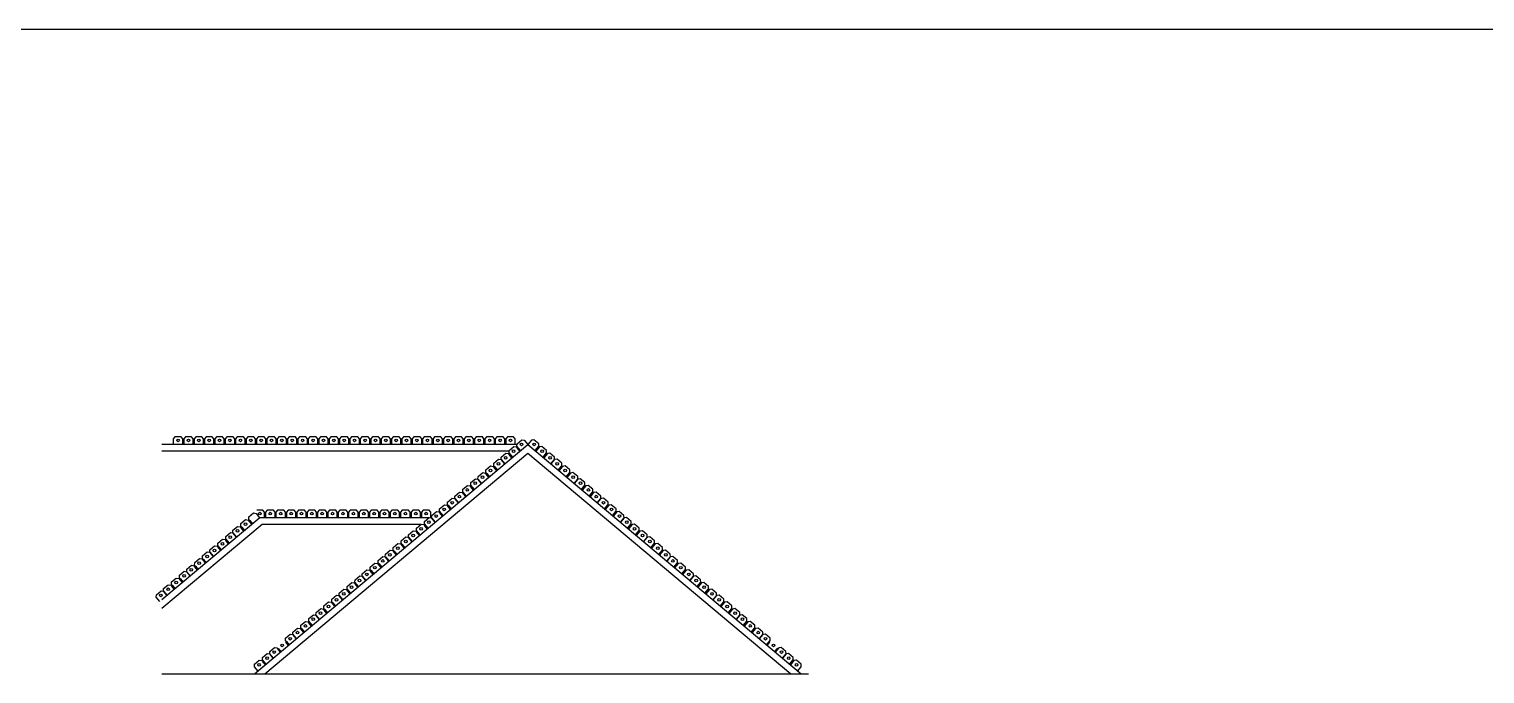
# Model space of a CAD drawing. Header units: millimetres. Extents: x -5841 to 140562, y 1006 to 102310.
# Drawn here: x 29485 to 44905, y 28960 to 35787 of the extents above; entities that cross this region are included whole.
import ezdxf

# ---------------------------------------------------------------- set-up
doc = ezdxf.new("R2010")
doc.units = ezdxf.units.MM
doc.header["$LTSCALE"] = 10
doc.layers.add('CONCEPT HOUSE', color=7, linetype='Continuous')

msp = doc.modelspace()

# ---------------------------------------------------------------- linework, layer by layer
at = {"color": 140, "ltscale": 10, "transparency": 33554559}
for points in [[(31112.4, 31388.6), (31112.4, 31448.6), (31094.9, 31468.6), (31029.9, 31468.6), (31012.4, 31448.6), (31012.4, 31388.6)], [(31222.4, 31388.6), (31222.4, 31448.6), (31204.9, 31468.6), (31139.9, 31468.6), (31122.4, 31448.6), (31122.4, 31388.6)], [(31332.4, 31388.6), (31332.4, 31448.6), (31314.9, 31468.6), (31249.9, 31468.6), (31232.4, 31448.6), (31232.4, 31388.6)], [(31442.4, 31388.6), (31442.4, 31448.6), (31424.9, 31468.6), (31359.9, 31468.6), (31342.4, 31448.6), (31342.4, 31388.6)], [(31552.4, 31388.6), (31552.4, 31448.6), (31534.9, 31468.6), (31469.9, 31468.6), (31452.4, 31448.6), (31452.4, 31388.6)], [(31662.4, 31388.6), (31662.4, 31448.6), (31644.9, 31468.6), (31579.9, 31468.6), (31562.4, 31448.6), (31562.4, 31388.6)], [(31772.4, 31388.6), (31772.4, 31448.6), (31754.9, 31468.6), (31689.9, 31468.6), (31672.4, 31448.6), (31672.4, 31388.6)], [(31882.4, 31388.6), (31882.4, 31448.6), (31864.9, 31468.6), (31799.9, 31468.6), (31782.4, 31448.6), (31782.4, 31388.6)], [(31992.4, 31388.6), (31992.4, 31448.6), (31974.9, 31468.6), (31909.9, 31468.6), (31892.4, 31448.6), (31892.4, 31388.6)], [(32102.4, 31388.6), (32102.4, 31448.6), (32084.9, 31468.6), (32019.9, 31468.6), (32002.4, 31448.6), (32002.4, 31388.6)], [(32212.4, 31388.6), (32212.4, 31448.6), (32194.9, 31468.6), (32129.9, 31468.6), (32112.4, 31448.6), (32112.4, 31388.6)], [(32322.4, 31388.6), (32322.4, 31448.6), (32304.9, 31468.6), (32239.9, 31468.6), (32222.4, 31448.6), (32222.4, 31388.6)], [(32432.4, 31388.6), (32432.4, 31448.6), (32414.9, 31468.6), (32349.9, 31468.6), (32332.4, 31448.6), (32332.4, 31388.6)], [(32542.4, 31388.6), (32542.4, 31448.6), (32524.9, 31468.6), (32459.9, 31468.6), (32442.4, 31448.6), (32442.4, 31388.6)], [(32652.4, 31388.6), (32652.4, 31448.6), (32634.9, 31468.6), (32569.9, 31468.6), (32552.4, 31448.6), (32552.4, 31388.6)], [(32762.4, 31388.6), (32762.4, 31448.6), (32744.9, 31468.6), (32679.9, 31468.6), (32662.4, 31448.6), (32662.4, 31388.6)], [(32873.1, 31388.6), (32873.1, 31448.6), (32855.6, 31468.6), (32790.6, 31468.6), (32773.1, 31448.6), (32773.1, 31388.6)], [(32983.1, 31388.6), (32983.1, 31448.6), (32965.6, 31468.6), (32900.6, 31468.6), (32883.1, 31448.6), (32883.1, 31388.6)], [(33093.1, 31388.6), (33093.1, 31448.6), (33075.6, 31468.6), (33010.6, 31468.6), (32993.1, 31448.6), (32993.1, 31388.6)], [(33203.1, 31388.6), (33203.1, 31448.6), (33185.6, 31468.6), (33120.6, 31468.6), (33103.1, 31448.6), (33103.1, 31388.6)], [(33313.1, 31388.6), (33313.1, 31448.6), (33295.6, 31468.6), (33230.6, 31468.6), (33213.1, 31448.6), (33213.1, 31388.6)], [(33423.1, 31388.6), (33423.1, 31448.6), (33405.6, 31468.6), (33340.6, 31468.6), (33323.1, 31448.6), (33323.1, 31388.6)], [(33533.1, 31388.6), (33533.1, 31448.6), (33515.6, 31468.6), (33450.6, 31468.6), (33433.1, 31448.6), (33433.1, 31388.6)], [(33643.1, 31388.6), (33643.1, 31448.6), (33625.6, 31468.6), (33560.6, 31468.6), (33543.1, 31448.6), (33543.1, 31388.6)], [(33753.1, 31388.6), (33753.1, 31448.6), (33735.6, 31468.6), (33670.6, 31468.6), (33653.1, 31448.6), (33653.1, 31388.6)], [(33863.1, 31388.6), (33863.1, 31448.6), (33845.6, 31468.6), (33780.6, 31468.6), (33763.1, 31448.6), (33763.1, 31388.6)], [(33973.1, 31388.6), (33973.1, 31448.6), (33955.6, 31468.6), (33890.6, 31468.6), (33873.1, 31448.6), (33873.1, 31388.6)], [(34083.1, 31388.6), (34083.1, 31448.6), (34065.6, 31468.6), (34000.6, 31468.6), (33983.1, 31448.6), (33983.1, 31388.6)], [(34193.1, 31388.6), (34193.1, 31448.6), (34175.6, 31468.6), (34110.6, 31468.6), (34093.1, 31448.6), (34093.1, 31388.6)], [(34303.1, 31388.6), (34303.1, 31448.6), (34285.6, 31468.6), (34220.6, 31468.6), (34203.1, 31448.6), (34203.1, 31388.6)], [(34413.1, 31388.6), (34413.1, 31448.6), (34395.6, 31468.6), (34330.6, 31468.6), (34313.1, 31448.6), (34313.1, 31388.6)], [(34523.1, 31388.6), (34523.1, 31448.6), (34505.6, 31468.6), (34440.6, 31468.6), (34423.1, 31448.6), (34423.1, 31388.6)], [(34633.1, 31388.6), (34633.1, 31448.6), (34615.6, 31468.6), (34550.6, 31468.6), (34533.1, 31448.6), (34533.1, 31388.6)], [(31122.4, 31388.6), (31122.4, 31433.6), (31112.4, 31433.6), (31112.4, 31388.6)], [(31232.4, 31388.6), (31232.4, 31433.6), (31222.4, 31433.6), (31222.4, 31388.6)], [(31342.4, 31388.6), (31342.4, 31433.6), (31332.4, 31433.6), (31332.4, 31388.6)], [(31452.4, 31388.6), (31452.4, 31433.6), (31442.4, 31433.6), (31442.4, 31388.6)], [(31562.4, 31388.6), (31562.4, 31433.6), (31552.4, 31433.6), (31552.4, 31388.6)], [(31672.4, 31388.6), (31672.4, 31433.6), (31662.4, 31433.6), (31662.4, 31388.6)], [(31782.4, 31388.6), (31782.4, 31433.6), (31772.4, 31433.6), (31772.4, 31388.6)], [(31892.4, 31388.6), (31892.4, 31433.6), (31882.4, 31433.6), (31882.4, 31388.6)], [(32002.4, 31388.6), (32002.4, 31433.6), (31992.4, 31433.6), (31992.4, 31388.6)], [(32112.4, 31388.6), (32112.4, 31433.6), (32102.4, 31433.6), (32102.4, 31388.6)], [(32222.4, 31388.6), (32222.4, 31433.6), (32212.4, 31433.6), (32212.4, 31388.6)], [(32332.4, 31388.6), (32332.4, 31433.6), (32322.4, 31433.6), (32322.4, 31388.6)], [(32442.4, 31388.6), (32442.4, 31433.6), (32432.4, 31433.6), (32432.4, 31388.6)], [(32552.4, 31388.6), (32552.4, 31433.6), (32542.4, 31433.6), (32542.4, 31388.6)], [(32662.4, 31388.6), (32662.4, 31433.6), (32652.4, 31433.6), (32652.4, 31388.6)], [(32772.4, 31388.6), (32772.4, 31433.6), (32762.4, 31433.6), (32762.4, 31388.6)], [(32883.1, 31388.6), (32883.1, 31433.6), (32873.1, 31433.6), (32873.1, 31388.6)], [(32993.1, 31388.6), (32993.1, 31433.6), (32983.1, 31433.6), (32983.1, 31388.6)], [(33103.1, 31388.6), (33103.1, 31433.6), (33093.1, 31433.6), (33093.1, 31388.6)], [(33213.1, 31388.6), (33213.1, 31433.6), (33203.1, 31433.6), (33203.1, 31388.6)], [(33323.1, 31388.6), (33323.1, 31433.6), (33313.1, 31433.6), (33313.1, 31388.6)], [(33433.1, 31388.6), (33433.1, 31433.6), (33423.1, 31433.6), (33423.1, 31388.6)], [(33543.1, 31388.6), (33543.1, 31433.6), (33533.1, 31433.6), (33533.1, 31388.6)], [(33653.1, 31388.6), (33653.1, 31433.6), (33643.1, 31433.6), (33643.1, 31388.6)], [(33763.1, 31388.6), (33763.1, 31433.6), (33753.1, 31433.6), (33753.1, 31388.6)], [(33873.1, 31388.6), (33873.1, 31433.6), (33863.1, 31433.6), (33863.1, 31388.6)], [(33983.1, 31388.6), (33983.1, 31433.6), (33973.1, 31433.6), (33973.1, 31388.6)], [(34093.1, 31388.6), (34093.1, 31433.6), (34083.1, 31433.6), (34083.1, 31388.6)], [(34203.1, 31388.6), (34203.1, 31433.6), (34193.1, 31433.6), (34193.1, 31388.6)], [(34313.1, 31388.6), (34313.1, 31433.6), (34303.1, 31433.6), (34303.1, 31388.6)], [(34423.1, 31388.6), (34423.1, 31433.6), (34413.1, 31433.6), (34413.1, 31388.6)], [(34533.1, 31388.6), (34533.1, 31433.6), (34523.1, 31433.6), (34523.1, 31388.6)], [(34606.9, 31253.4), (34568.2, 31299.3), (34568.7, 31325.9), (34618.5, 31367.8), (34644.7, 31363.7), (34683.4, 31317.8)], [(34691, 31324.3), (34652.4, 31370.2), (34652.9, 31396.7), (34702.6, 31438.6), (34728.9, 31434.5), (34767.5, 31388.6)], [(34683.4, 31317.8), (34654.4, 31352.2), (34662, 31358.7), (34691, 31324.3)], [(34844, 31324.3), (34882.7, 31370.2), (34882.2, 31396.7), (34832.4, 31438.6), (34806.2, 31434.5), (34767.5, 31388.6)], [(34851.7, 31317.8), (34880.7, 31352.2), (34873, 31358.7), (34844, 31324.3)], [(34928.2, 31253.4), (34966.8, 31299.3), (34966.3, 31325.9), (34916.6, 31367.8), (34890.3, 31363.7), (34851.7, 31317.8)], [(34362, 31047.4), (34323.4, 31093.3), (34323.9, 31119.9), (34373.6, 31161.7), (34399.9, 31157.7), (34438.5, 31111.8)], [(34446.2, 31118.2), (34407.5, 31164.1), (34408.1, 31190.7), (34457.8, 31232.5), (34484.1, 31228.5), (34522.7, 31182.6)], [(34438.5, 31111.8), (34409.5, 31146.2), (34417.2, 31152.6), (34446.2, 31118.2)], [(34522.7, 31182.6), (34484.1, 31228.5), (34484.6, 31255.1), (34534.3, 31296.9), (34560.6, 31292.9), (34599.2, 31247)], [(34599.2, 31247), (34570.2, 31281.4), (34577.9, 31287.9), (34606.9, 31253.4)], [(34935.9, 31247), (34964.8, 31281.4), (34957.2, 31287.9), (34928.2, 31253.4)], [(35012.4, 31182.6), (35051, 31228.5), (35050.5, 31255.1), (35000.8, 31296.9), (34974.5, 31292.9), (34935.9, 31247)], [(35088.9, 31118.2), (35127.5, 31164.1), (35127, 31190.7), (35077.3, 31232.5), (35051, 31228.5), (35012.4, 31182.6)], [(35096.5, 31111.8), (35125.5, 31146.2), (35117.9, 31152.6), (35088.9, 31118.2)], [(35173, 31047.4), (35211.7, 31093.3), (35211.2, 31119.9), (35161.4, 31161.7), (35135.2, 31157.7), (35096.5, 31111.8)], [(34200.8, 30912.8), (34162.2, 30958.7), (34162.7, 30985.3), (34212.4, 31027.1), (34238.7, 31023.1), (34277.3, 30977.2)], [(34277.8, 30976.6), (34239.2, 31022.5), (34239.7, 31049), (34289.5, 31090.9), (34315.7, 31086.9), (34354.4, 31040.9)], [(34354.4, 31040.9), (34325.4, 31075.4), (34333, 31081.8), (34362, 31047.4)], [(35180.7, 31040.9), (35209.7, 31075.4), (35202, 31081.8), (35173, 31047.4)], [(35257.2, 30976.6), (35295.8, 31022.5), (35295.3, 31049), (35245.6, 31090.9), (35219.3, 31086.9), (35180.7, 31040.9)], [(35334.3, 30912.8), (35372.9, 30958.7), (35372.4, 30985.3), (35322.6, 31027.1), (35296.4, 31023.1), (35257.7, 30977.2)], [(34032.5, 30771.2), (33993.8, 30817.1), (33994.3, 30843.6), (34044.1, 30885.5), (34070.3, 30881.5), (34109, 30835.5)], [(34116.6, 30842), (34078, 30887.9), (34078.5, 30914.5), (34128.2, 30956.3), (34154.5, 30952.3), (34193.1, 30906.4)], [(34109, 30835.5), (34080, 30870), (34087.7, 30876.4), (34116.6, 30842)], [(34193.1, 30906.4), (34164.2, 30940.8), (34171.8, 30947.2), (34200.8, 30912.8)], [(35341.9, 30906.4), (35370.9, 30940.8), (35363.2, 30947.2), (35334.3, 30912.8)], [(35418.4, 30842), (35457.1, 30887.9), (35456.5, 30914.5), (35406.8, 30956.3), (35380.5, 30952.3), (35341.9, 30906.4)], [(35426.1, 30835.5), (35455, 30870), (35447.4, 30876.4), (35418.4, 30842)], [(35502.6, 30771.2), (35541.2, 30817.1), (35540.7, 30843.6), (35491, 30885.5), (35464.7, 30881.5), (35426.1, 30835.5)], [(31979.6, 30613.1), (31979.6, 30673.1), (31962.1, 30693.1), (31897.1, 30693.1)], [(32089.6, 30613.1), (32089.6, 30673.1), (32072.1, 30693.1), (32007.1, 30693.1), (31989.6, 30673.1), (31989.6, 30613.1)], [(32199.6, 30613.1), (32199.6, 30673.1), (32182.1, 30693.1), (32117.1, 30693.1), (32099.6, 30673.1), (32099.6, 30613.1)], [(32309.6, 30613.1), (32309.6, 30673.1), (32292.1, 30693.1), (32227.1, 30693.1), (32209.6, 30673.1), (32209.6, 30613.1)], [(32419.6, 30613.1), (32419.6, 30673.1), (32402.1, 30693.1), (32337.1, 30693.1), (32319.6, 30673.1), (32319.6, 30613.1)], [(32529.6, 30613.1), (32529.6, 30673.1), (32512.1, 30693.1), (32447.1, 30693.1), (32429.6, 30673.1), (32429.6, 30613.1)], [(32639.6, 30613.1), (32639.6, 30673.1), (32622.1, 30693.1), (32557.1, 30693.1), (32539.6, 30673.1), (32539.6, 30613.1)], [(32749.6, 30613.1), (32749.6, 30673.1), (32732.1, 30693.1), (32667.1, 30693.1), (32649.6, 30673.1), (32649.6, 30613.1)], [(32859.6, 30613.1), (32859.6, 30673.1), (32842.1, 30693.1), (32777.1, 30693.1), (32759.6, 30673.1), (32759.6, 30613.1)], [(32969.6, 30613.1), (32969.6, 30673.1), (32952.1, 30693.1), (32887.1, 30693.1), (32869.6, 30673.1), (32869.6, 30613.1)], [(33079.6, 30613.1), (33079.6, 30673.1), (33062.1, 30693.1), (32997.1, 30693.1), (32979.6, 30673.1), (32979.6, 30613.1)], [(33189.6, 30613.1), (33189.6, 30673.1), (33172.1, 30693.1), (33107.1, 30693.1), (33089.6, 30673.1), (33089.6, 30613.1)], [(33299.6, 30613.1), (33299.6, 30673.1), (33282.1, 30693.1), (33217.1, 30693.1), (33199.6, 30673.1), (33199.6, 30613.1)], [(33409.6, 30613.1), (33409.6, 30673.1), (33392.1, 30693.1), (33327.1, 30693.1), (33309.6, 30673.1), (33309.6, 30613.1)], [(33520.3, 30613.1), (33520.3, 30673.1), (33502.8, 30693.1), (33437.8, 30693.1), (33420.3, 30673.1), (33420.3, 30613.1)], [(33630.3, 30613.1), (33630.3, 30673.1), (33612.8, 30693.1), (33547.8, 30693.1), (33530.3, 30673.1), (33530.3, 30613.1)], [(33740.3, 30613.1), (33740.3, 30673.1), (33722.8, 30693.1), (33657.8, 30693.1), (33640.3, 30673.1), (33640.3, 30613.1)], [(33871.6, 30636.1), (33833, 30682), (33833.5, 30708.6), (33883.2, 30750.5), (33909.5, 30746.4), (33948.1, 30700.5)], [(33955.8, 30707), (33917.2, 30752.9), (33917.7, 30779.4), (33967.4, 30821.3), (33993.7, 30817.3), (34032.3, 30771.4)], [(33948.1, 30700.5), (33919.2, 30735), (33926.8, 30741.4), (33955.8, 30707)], [(35579.3, 30707), (35617.9, 30752.9), (35617.4, 30779.4), (35567.7, 30821.3), (35541.4, 30817.3), (35502.8, 30771.4)], [(35586.9, 30700.5), (35615.9, 30735), (35608.2, 30741.4), (35579.3, 30707)], [(35663.4, 30636.1), (35702.1, 30682), (35701.6, 30708.6), (35651.8, 30750.5), (35625.6, 30746.4), (35586.9, 30700.5)], [(31766.2, 30478.9), (31727.5, 30524.8), (31728, 30551.4), (31777.8, 30593.2), (31804, 30589.2), (31842.7, 30543.3)], [(31850.3, 30549.7), (31811.7, 30595.6), (31812.2, 30622.2), (31861.9, 30664.1), (31888.2, 30660), (31926.8, 30614.1)], [(31842.7, 30543.3), (31813.7, 30577.7), (31821.4, 30584.2), (31850.3, 30549.7)], [(31989.6, 30613.1), (31989.6, 30658.1), (31979.6, 30658.1), (31979.6, 30613.1)], [(32099.6, 30613.1), (32099.6, 30658.1), (32089.6, 30658.1), (32089.6, 30613.1)], [(32209.6, 30613.1), (32209.6, 30658.1), (32199.6, 30658.1), (32199.6, 30613.1)], [(32319.6, 30613.1), (32319.6, 30658.1), (32309.6, 30658.1), (32309.6, 30613.1)], [(32429.6, 30613.1), (32429.6, 30658.1), (32419.6, 30658.1), (32419.6, 30613.1)], [(32539.6, 30613.1), (32539.6, 30658.1), (32529.6, 30658.1), (32529.6, 30613.1)], [(32649.6, 30613.1), (32649.6, 30658.1), (32639.6, 30658.1), (32639.6, 30613.1)], [(32759.6, 30613.1), (32759.6, 30658.1), (32749.6, 30658.1), (32749.6, 30613.1)], [(32869.6, 30613.1), (32869.6, 30658.1), (32859.6, 30658.1), (32859.6, 30613.1)], [(32979.6, 30613.1), (32979.6, 30658.1), (32969.6, 30658.1), (32969.6, 30613.1)], [(33089.6, 30613.1), (33089.6, 30658.1), (33079.6, 30658.1), (33079.6, 30613.1)], [(33199.6, 30613.1), (33199.6, 30658.1), (33189.6, 30658.1), (33189.6, 30613.1)], [(33309.6, 30613.1), (33309.6, 30658.1), (33299.6, 30658.1), (33299.6, 30613.1)], [(33419.6, 30613.1), (33419.6, 30658.1), (33409.6, 30658.1), (33409.6, 30613.1)], [(33530.3, 30613.1), (33530.3, 30658.1), (33520.3, 30658.1), (33520.3, 30613.1)], [(33626.2, 30430.7), (33587.6, 30476.7), (33588.1, 30503.2), (33637.9, 30545.1), (33664.1, 30541), (33702.8, 30495.1)], [(33640.3, 30613.1), (33640.3, 30658.1), (33630.3, 30658.1), (33630.3, 30613.1)], [(33710.4, 30501.6), (33671.8, 30547.5), (33672.3, 30574), (33722, 30615.9), (33748.3, 30611.9), (33786.9, 30566)], [(33702.8, 30495.1), (33673.8, 30529.6), (33681.4, 30536), (33710.4, 30501.6)], [(33787.5, 30565.3), (33748.8, 30611.2), (33749.3, 30637.8), (33799.1, 30679.6), (33825.3, 30675.6), (33864, 30629.7)], [(33864, 30629.7), (33835, 30664.1), (33842.6, 30670.6), (33871.6, 30636.1)], [(35671.1, 30629.7), (35700.1, 30664.1), (35692.4, 30670.6), (35663.4, 30636.1)], [(35747.6, 30565.3), (35786.2, 30611.2), (35785.7, 30637.8), (35736, 30679.6), (35709.7, 30675.6), (35671.1, 30629.7)], [(35824.7, 30501.6), (35863.3, 30547.5), (35862.8, 30574), (35813, 30615.9), (35786.8, 30611.9), (35748.1, 30566)], [(35832.3, 30495.1), (35861.3, 30529.6), (35853.6, 30536), (35824.7, 30501.6)], [(35908.8, 30430.7), (35947.4, 30476.7), (35946.9, 30503.2), (35897.2, 30545.1), (35870.9, 30541), (35832.3, 30495.1)], [(31522, 30272.1), (31483.3, 30318), (31483.8, 30344.6), (31533.6, 30386.4), (31559.9, 30382.4), (31598.5, 30336.5)], [(31606.1, 30342.9), (31567.5, 30388.8), (31568, 30415.4), (31617.7, 30457.2), (31644, 30453.2), (31682.6, 30407.3)], [(31598.5, 30336.5), (31569.5, 30370.9), (31577.2, 30377.3), (31606.1, 30342.9)], [(31682, 30408.1), (31643.4, 30454), (31643.9, 30480.5), (31693.6, 30522.4), (31719.9, 30518.4), (31758.5, 30472.5)], [(31758.5, 30472.5), (31729.5, 30506.9), (31737.2, 30513.3), (31766.2, 30478.9)], [(33464.7, 30296.5), (33426.1, 30342.5), (33426.6, 30369), (33476.3, 30410.9), (33502.6, 30406.8), (33541.2, 30360.9)], [(33542.1, 30359.9), (33503.4, 30405.8), (33504, 30432.4), (33553.7, 30474.2), (33580, 30470.2), (33618.6, 30424.3)], [(33618.6, 30424.3), (33589.6, 30458.7), (33597.3, 30465.2), (33626.2, 30430.7)], [(35916.5, 30424.3), (35945.4, 30458.7), (35937.8, 30465.2), (35908.8, 30430.7)], [(35993, 30359.9), (36031.6, 30405.8), (36031.1, 30432.4), (35981.4, 30474.2), (35955.1, 30470.2), (35916.5, 30424.3)], [(36070.4, 30296.5), (36109, 30342.5), (36108.5, 30369), (36058.7, 30410.9), (36032.5, 30406.8), (35993.8, 30360.9)], [(31361, 30137.2), (31322.4, 30183.1), (31322.9, 30209.7), (31372.6, 30251.5), (31398.9, 30247.5), (31437.5, 30201.6)], [(31437.8, 30201.3), (31399.2, 30247.2), (31399.7, 30273.7), (31449.4, 30315.6), (31475.7, 30311.6), (31514.3, 30265.6)], [(31514.3, 30265.6), (31485.3, 30300.1), (31493, 30306.5), (31522, 30272.1)], [(33296.4, 30154.9), (33257.7, 30200.8), (33258.3, 30227.4), (33308, 30269.2), (33334.3, 30265.2), (33372.9, 30219.3)], [(33380.5, 30225.7), (33341.9, 30271.6), (33342.4, 30298.2), (33392.2, 30340.1), (33418.4, 30336), (33457.1, 30290.1)], [(33372.9, 30219.3), (33343.9, 30253.7), (33351.6, 30260.2), (33380.5, 30225.7)], [(33457.1, 30290.1), (33428.1, 30324.5), (33435.7, 30331), (33464.7, 30296.5)], [(36078, 30290.1), (36107, 30324.5), (36099.3, 30331), (36070.4, 30296.5)], [(36154.5, 30225.7), (36193.1, 30271.6), (36192.6, 30298.2), (36142.9, 30340.1), (36116.6, 30336), (36078, 30290.1)], [(36162.2, 30219.3), (36191.1, 30253.7), (36183.5, 30260.2), (36154.5, 30225.7)], [(36238.7, 30154.9), (36277.3, 30200.8), (36276.8, 30227.4), (36227.1, 30269.2), (36200.8, 30265.2), (36162.2, 30219.3)], [(31192.7, 29995.6), (31154, 30041.5), (31154.6, 30068), (31204.3, 30109.9), (31230.6, 30105.9), (31269.2, 30060)], [(31276.8, 30066.4), (31238.2, 30112.3), (31238.7, 30138.9), (31288.4, 30180.7), (31314.7, 30176.7), (31353.3, 30130.8)], [(31269.2, 30060), (31240.2, 30094.4), (31247.9, 30100.8), (31276.8, 30066.4)], [(31353.3, 30130.8), (31324.4, 30165.2), (31332, 30171.6), (31361, 30137.2)], [(33136.3, 30018.9), (33097.7, 30064.8), (33098.2, 30091.4), (33148, 30133.2), (33174.2, 30129.2), (33212.9, 30083.3)], [(33220.5, 30089.7), (33181.9, 30135.6), (33182.4, 30162.2), (33232.1, 30204.1), (33258.4, 30200), (33297, 30154.1)], [(33212.9, 30083.3), (33183.9, 30117.7), (33191.5, 30124.2), (33220.5, 30089.7)], [(36314.5, 30089.7), (36353.2, 30135.6), (36352.7, 30162.2), (36302.9, 30204.1), (36276.7, 30200), (36238, 30154.1)], [(36322.2, 30083.3), (36351.2, 30117.7), (36343.5, 30124.2), (36314.5, 30089.7)], [(36398.7, 30018.9), (36437.3, 30064.8), (36436.8, 30091.4), (36387.1, 30133.2), (36360.8, 30129.2), (36322.2, 30083.3)], [(31031.6, 29860.8), (30993, 29906.7), (30993.5, 29933.3), (31043.2, 29975.1), (31069.5, 29971.1), (31108.1, 29925.2)], [(31115.8, 29931.6), (31077.1, 29977.6), (31077.6, 30004.1), (31127.4, 30046), (31153.6, 30041.9), (31192.3, 29996)], [(31108.1, 29925.2), (31079.1, 29959.6), (31086.8, 29966.1), (31115.8, 29931.6)], [(32891.2, 29813.2), (32852.6, 29859.1), (32853.1, 29885.7), (32902.8, 29927.5), (32929.1, 29923.5), (32967.7, 29877.6)], [(32975.4, 29884), (32936.7, 29930), (32937.3, 29956.5), (32987, 29998.4), (33013.3, 29994.3), (33051.9, 29948.4)], [(32967.7, 29877.6), (32938.8, 29912), (32946.4, 29918.5), (32975.4, 29884)], [(33052.2, 29948.1), (33013.6, 29994), (33014.1, 30020.6), (33063.8, 30062.4), (33090.1, 30058.4), (33128.7, 30012.5)], [(33128.7, 30012.5), (33099.7, 30046.9), (33107.4, 30053.3), (33136.3, 30018.9)], [(36406.4, 30012.5), (36435.3, 30046.9), (36427.7, 30053.3), (36398.7, 30018.9)], [(36482.9, 29948.1), (36521.5, 29994), (36521, 30020.6), (36471.3, 30062.4), (36445, 30058.4), (36406.4, 30012.5)], [(36559.7, 29884), (36598.3, 29930), (36597.8, 29956.5), (36548.1, 29998.4), (36521.8, 29994.3), (36483.2, 29948.4)], [(36567.3, 29877.6), (36596.3, 29912), (36588.7, 29918.5), (36559.7, 29884)], [(36643.8, 29813.2), (36682.5, 29859.1), (36682, 29885.7), (36632.2, 29927.5), (36606, 29923.5), (36567.3, 29877.6)], [(30870.7, 29725.8), (30832.1, 29771.7), (30832.6, 29798.3), (30882.3, 29840.2), (30908.6, 29836.1), (30947.2, 29790.2)], [(30947.4, 29790), (30908.8, 29835.9), (30909.3, 29862.5), (30959, 29904.3), (30985.3, 29900.3), (31023.9, 29854.4)], [(31023.9, 29854.4), (30995, 29888.8), (31002.6, 29895.2), (31031.6, 29860.8)], [(32730.1, 29678.5), (32691.5, 29724.4), (32692, 29751), (32741.8, 29792.8), (32768, 29788.8), (32806.7, 29742.9)], [(32807, 29742.4), (32768.4, 29788.3), (32768.9, 29814.9), (32818.7, 29856.7), (32844.9, 29852.7), (32883.6, 29806.8)], [(32883.6, 29806.8), (32854.6, 29841.2), (32862.2, 29847.6), (32891.2, 29813.2)], [(36651.5, 29806.8), (36680.5, 29841.2), (36672.8, 29847.6), (36643.8, 29813.2)], [(36728, 29742.4), (36766.6, 29788.3), (36766.1, 29814.9), (36716.4, 29856.7), (36690.1, 29852.7), (36651.5, 29806.8)], [(36804.9, 29678.5), (36843.5, 29724.4), (36843, 29751), (36793.3, 29792.8), (36767, 29788.8), (36728.4, 29742.9)], [(32561.8, 29536.8), (32523.2, 29582.7), (32523.7, 29609.3), (32573.4, 29651.1), (32599.7, 29647.1), (32638.3, 29601.2)], [(32646, 29607.6), (32607.3, 29653.6), (32607.9, 29680.1), (32657.6, 29722), (32683.9, 29717.9), (32722.5, 29672)], [(32638.3, 29601.2), (32609.4, 29635.6), (32617, 29642.1), (32646, 29607.6)], [(32722.5, 29672), (32693.5, 29706.5), (32701.2, 29712.9), (32730.1, 29678.5)], [(36812.6, 29672), (36841.5, 29706.5), (36833.9, 29712.9), (36804.9, 29678.5)], [(36889.1, 29607.6), (36927.7, 29653.6), (36927.2, 29680.1), (36877.5, 29722), (36851.2, 29717.9), (36812.6, 29672)], [(36896.7, 29601.2), (36925.7, 29635.6), (36918.1, 29642.1), (36889.1, 29607.6)], [(36973.2, 29536.8), (37011.9, 29582.7), (37011.4, 29609.3), (36961.6, 29651.1), (36935.4, 29647.1), (36896.7, 29601.2)], [(32400.9, 29401.8), (32362.3, 29447.7), (32362.8, 29474.3), (32412.6, 29516.2), (32438.8, 29512.1), (32477.5, 29466.2)], [(32485.1, 29472.7), (32446.5, 29518.6), (32447, 29545.1), (32496.7, 29587), (32523, 29583), (32561.6, 29537)], [(32477.5, 29466.2), (32448.5, 29500.7), (32456.1, 29507.1), (32485.1, 29472.7)], [(37049.9, 29472.7), (37088.6, 29518.6), (37088.1, 29545.1), (37038.3, 29587), (37012.1, 29583), (36973.4, 29537)], [(37057.6, 29466.2), (37086.6, 29500.7), (37078.9, 29507.1), (37049.9, 29472.7)], [(37134.1, 29401.8), (37172.7, 29447.7), (37172.2, 29474.3), (37122.5, 29516.2), (37096.2, 29512.1), (37057.6, 29466.2)], [(32240, 29267), (32201.3, 29312.9), (32201.9, 29339.4), (32251.6, 29381.3), (32277.9, 29377.3), (32316.5, 29331.4)], [(32232.3, 29260.5), (32203.3, 29295), (32211, 29301.4), (32240, 29267)], [(32316.8, 29331), (32278.1, 29376.9), (32278.7, 29403.5), (32328.4, 29445.3), (32354.7, 29441.3), (32393.3, 29395.4)], [(32393.3, 29395.4), (32364.3, 29429.8), (32372, 29436.3), (32400.9, 29401.8)], [(37141.8, 29395.4), (37170.7, 29429.8), (37163.1, 29436.3), (37134.1, 29401.8)], [(37218.3, 29331), (37256.9, 29376.9), (37256.4, 29403.5), (37206.7, 29445.3), (37180.4, 29441.3), (37141.8, 29395.4)], [(37295.1, 29267), (37333.7, 29312.9), (37333.2, 29339.4), (37283.5, 29381.3), (37257.2, 29377.3), (37218.6, 29331.4)], [(37302.7, 29260.5), (37331.7, 29295), (37324.1, 29301.4), (37295.1, 29267)], [(31994.8, 29061.3), (31956.2, 29107.2), (31956.7, 29133.8), (32006.5, 29175.6), (32032.7, 29171.6), (32071.4, 29125.7)], [(32071.6, 29125.3), (32033, 29171.2), (32033.5, 29197.8), (32083.3, 29239.6), (32109.5, 29235.6), (32148.2, 29189.7)], [(32148.2, 29189.7), (32119.2, 29224.1), (32126.8, 29230.6), (32155.8, 29196.1)], [(37386.9, 29189.7), (37415.9, 29224.1), (37408.2, 29230.6), (37379.2, 29196.1)], [(37463.4, 29125.3), (37502, 29171.2), (37501.5, 29197.8), (37451.8, 29239.6), (37425.5, 29235.6), (37386.9, 29189.7)], [(37540.2, 29061.3), (37578.8, 29107.2), (37578.3, 29133.8), (37528.6, 29175.6), (37502.3, 29171.6), (37463.7, 29125.7)], [(31910.7, 28990.4), (31872, 29036.4), (31872.6, 29062.9), (31922.3, 29104.8), (31948.6, 29100.7), (31987.2, 29054.8)], [(31987.2, 29054.8), (31958.2, 29089.3), (31965.9, 29095.7), (31994.8, 29061.3)], [(37547.9, 29054.8), (37576.8, 29089.3), (37569.2, 29095.7), (37540.2, 29061.3)], [(37624.4, 28990.4), (37663, 29036.4), (37662.5, 29062.9), (37612.8, 29104.8), (37586.5, 29100.7), (37547.9, 29054.8)]]:
    msp.add_lwpolyline(points, dxfattribs=at)
for centre in [(31062.4, 31432.6), (31172.4, 31432.6), (31282.4, 31432.6), (31392.4, 31432.6), (31502.4, 31432.6), (31612.4, 31432.6), (31722.4, 31432.6), (31832.4, 31432.6), (31942.4, 31432.6), (32052.4, 31432.6), (32162.4, 31432.6), (32272.4, 31432.6), (32382.4, 31432.6), (32492.4, 31432.6), (32602.4, 31432.6), (32712.4, 31432.6), (32823.1, 31432.6), (32933.1, 31432.6), (33043.1, 31432.6), (33153.1, 31432.6), (33263.1, 31432.6), (33373.1, 31432.6), (33483.1, 31432.6), (33593.1, 31432.6), (33703.1, 31432.6), (33813.1, 31432.6), (33923.1, 31432.6), (34033.1, 31432.6), (34143.1, 31432.6), (34253.1, 31432.6), (34363.1, 31432.6), (34473.1, 31432.6), (34583.1, 31432.6), (34616.8, 31319.3), (34700.9, 31390.1), (34834.1, 31390.1), (34918.3, 31319.3), (34456.1, 31184.1), (34532.6, 31248.5), (35002.4, 31248.5), (35079, 31184.1), (34287.8, 31042.4), (34371.9, 31113.2), (35163.1, 31113.2), (35247.3, 31042.4), (34042.4, 30837), (34126.6, 30907.8), (34210.7, 30978.7), (35324.3, 30978.7), (35408.5, 30907.8), (35492.7, 30837), (33881.5, 30702), (33965.7, 30772.8), (35569.3, 30772.8), (35653.5, 30702), (31776.1, 30544.8), (31929.6, 30657.1), (32039.6, 30657.1), (32149.6, 30657.1), (32259.6, 30657.1), (32369.6, 30657.1), (32479.6, 30657.1), (32589.6, 30657.1), (32699.6, 30657.1), (32809.6, 30657.1), (32919.6, 30657.1), (33029.6, 30657.1), (33139.6, 30657.1), (33249.6, 30657.1), (33359.6, 30657.1), (33470.3, 30657.1), (33580.3, 30657.1), (33690.3, 30657.1), (33720.3, 30567.4), (33797.4, 30631.2), (35737.7, 30631.2), (35814.7, 30567.4), (31616.1, 30408.8), (31691.9, 30473.9), (33552, 30425.8), (33636.2, 30496.6), (35898.9, 30496.6), (35983.1, 30425.8), (31447.7, 30267.1), (31531.9, 30337.9), (33306.3, 30220.8), (33390.5, 30291.6), (33474.6, 30362.4), (36060.4, 30362.4), (36144.6, 30291.6), (36228.8, 30220.8), (31202.6, 30061.4), (31286.8, 30132.2), (31370.9, 30203.1), (33146.3, 30084.8), (33230.4, 30155.6), (36304.6, 30155.6), (36388.8, 30084.8), (31041.5, 29926.7), (31125.7, 29997.5), (32985.3, 29949.9), (33062.1, 30013.9), (36472.9, 30013.9), (36549.8, 29949.9), (30880.7, 29791.7), (30957.4, 29855.9), (32817, 29808.3), (32901.1, 29879.1), (36633.9, 29879.1), (36718.1, 29808.3), (32571.7, 29602.7), (32655.9, 29673.5), (32740.1, 29744.3), (36795, 29744.3), (36879.2, 29673.5), (36963.3, 29602.7), (32410.9, 29467.7), (32495, 29538.5), (37040, 29538.5), (37124.2, 29467.7), (32249.9, 29332.8), (32326.7, 29396.9), (37208.3, 29396.9), (37285.2, 29332.8), (32081.6, 29191.2), (32165.7, 29262), (37369.3, 29262), (37453.5, 29191.2), (31920.6, 29056.3), (32004.8, 29127.1), (37530.3, 29127.1), (37614.5, 29056.3)]:
    msp.add_circle(centre, 14, dxfattribs=at)
at = {"layer": 'CONCEPT HOUSE', "color": 140, "ltscale": 10, "transparency": 33554559}
for p, q in [((34652.7, 31388.6), (30892, 31388.6)), ((34568.6, 31318.6), (30892, 31318.6)), ((34683.4, 31318.6), (34682.7, 31318.6))]:
    msp.add_line(p, q, dxfattribs=at)
at = {"layer": 'CONCEPT HOUSE', "color": 140, "ltscale": 10}
msp.add_line((30892, 28960.2), (37739.1, 28960.2), dxfattribs=at)
at = {"layer": 'CONCEPT HOUSE', "color": 40, "ltscale": 10, "true_color": 0xf8d731}
msp.add_lwpolyline([(1240.5, 35787.1), (54043.3, 35787.1), (54043.3, 1005.7), (1240.5, 1005.7)], close=True, dxfattribs=at)
at = {"layer": 'CONCEPT HOUSE', "color": 140, "ltscale": 10}
for points in [[(31872.7, 28960.2), (34766.8, 31388.6), (37660.9, 28960.2)], [(31981.6, 28960.2), (34766.8, 31297.3), (37552, 28960.2)], [(33718.7, 30613.1), (31927.7, 30613.1), (30892, 29744)], [(33635.5, 30543.1), (31953.2, 30543.1), (30892, 29652.7)]]:
    msp.add_lwpolyline(points, dxfattribs=at)

doc.saveas('drawing.dxf')
